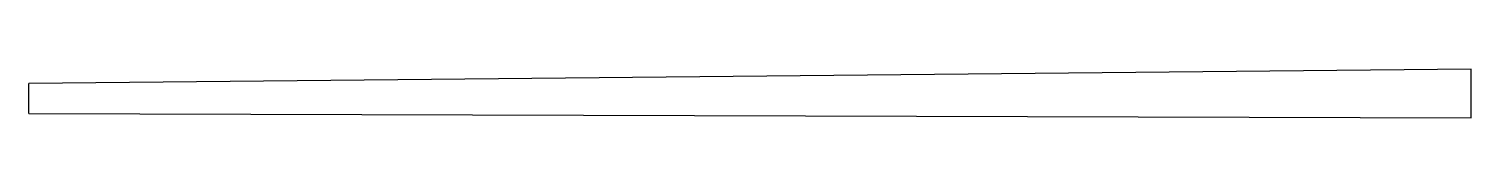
# Model space of a CAD drawing. Header units: millimetres. Extents: x 7 to 1010, y -8 to 26.
import ezdxf

# ---------------------------------------------------------------- set-up
doc = ezdxf.new("R2010")
doc.units = ezdxf.units.MM

msp = doc.modelspace()

# ---------------------------------------------------------------- linework, layer by layer
at = {"color": 7, "linetype": 'Continuous', "lineweight": 25}
for p, q in [((1009.9, 26), (7.4, 16)), ((1009.9, -8), (1009.9, 26)), ((7.4, -5), (7.4, 16)), ((7.4, -5), (1009.9, -8))]:
    msp.add_line(p, q, dxfattribs=at)

doc.saveas('drawing.dxf')
